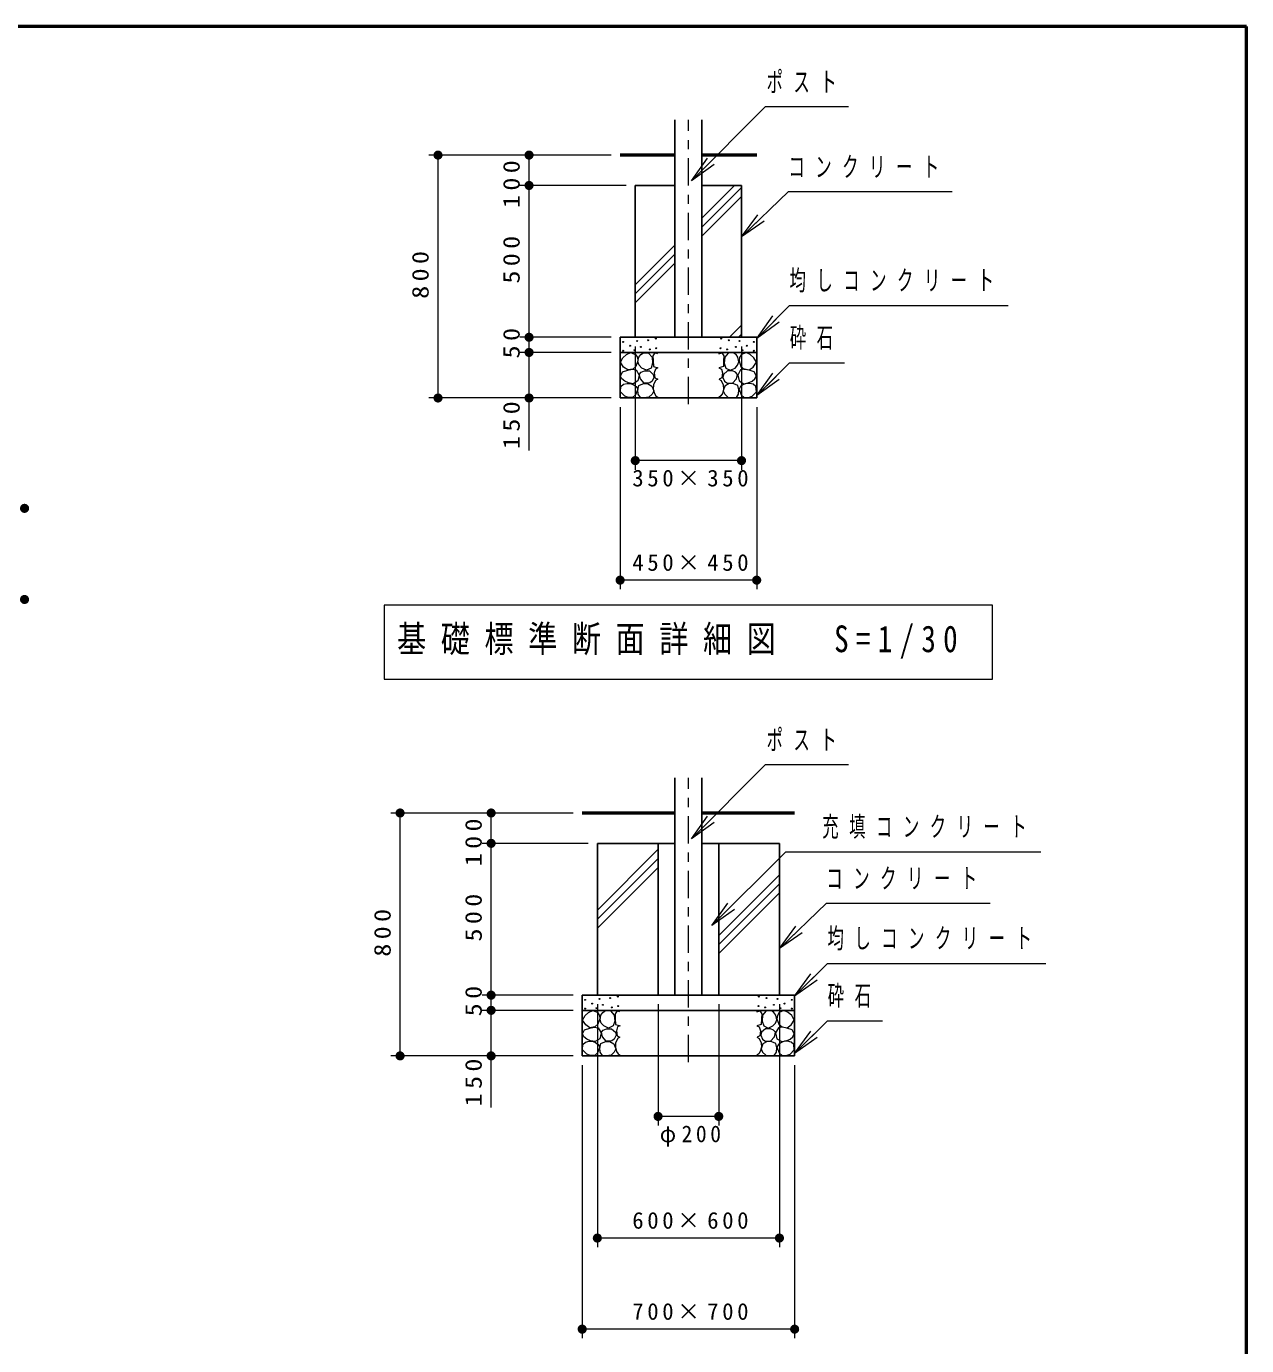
# Model space of a CAD drawing. Units: millimetres on the paper, with parts at other scales. Extents: x -385 to 0, y -594 to 267.
# Drawn here: x -134 to 0, y -471.8 to -327 of the extents above; entities that cross this region are included whole.
import ezdxf

# ---------------------------------------------------------------- set-up
doc = ezdxf.new("R2010")
doc.units = ezdxf.units.MM
doc.linetypes.add('USER2', pattern=[6, 3, -1, 1, -1])
for name, color, linetype, lineweight in [('1_30', 7, 'Continuous', 13), ('1_60', 2, 'Continuous', 25), ('LY_3', 7, 'Continuous', 13)]:
    doc.layers.add(name, color=color, linetype=linetype, lineweight=lineweight)
doc.styles.add('ＭＳ ゴシック', font='')
doc.styles.get('ＭＳ ゴシック').set_extended_font_data('MS Gothic')

# ---------------------------------------------------------------- blocks, each defined once
blk = doc.blocks.new('filled_dot')
at = {"color": 0, "linetype": 'Continuous', "lineweight": -2, "const_width": 1.25}
blk.add_lwpolyline([(-0.625, 0, 1), (0.625, 0, 1)], format="xyb", close=True, dxfattribs=at)

msp = doc.modelspace()

# ---------------------------------------------------------------- linework, layer by layer
at = {"layer": '1_30', "lineweight": 25}
for p, q in [((-62.795, -361.131), (-62.795, -337.26)), ((-59.825, -361.131), (-59.825, -337.26)), ((-67.143, -344.465), (-67.143, -361.131)), ((-62.795, -344.465), (-67.143, -344.465)), ((-55.476, -344.465), (-59.825, -344.465)), ((-55.476, -344.465), (-55.476, -361.131)), ((-68.81, -361.131), (-68.81, -367.798)), ((-53.81, -361.131), (-68.81, -361.131)), ((-53.81, -361.131), (-53.81, -367.798)), ((-53.81, -362.798), (-68.81, -362.798)), ((-53.81, -367.798), (-68.81, -367.798)), ((-62.795, -433.361), (-62.795, -409.49)), ((-59.825, -433.361), (-59.825, -409.49)), ((-62.795, -416.695), (-71.31, -416.695)), ((-71.31, -416.695), (-71.31, -433.361)), ((-64.643, -416.695), (-64.643, -433.361)), ((-51.31, -416.695), (-59.825, -416.695)), ((-57.976, -416.695), (-57.976, -433.361)), ((-51.31, -416.695), (-51.31, -433.361)), ((-49.643, -433.361), (-72.976, -433.361)), ((-72.976, -433.361), (-72.976, -440.028)), ((-49.643, -433.361), (-49.643, -440.028)), ((-49.643, -435.028), (-72.976, -435.028)), ((-49.643, -440.028), (-72.976, -440.028))]:
    msp.add_line(p, q, dxfattribs=at)
at = {"layer": '1_30', "linetype": 'USER2'}
for p, q in [((-61.31, -368.48), (-61.31, -337.26)), ((-61.31, -440.71), (-61.31, -409.49))]:
    msp.add_line(p, q, dxfattribs=at)
at = {"layer": '1_30'}
for p, q in [((-76.476, -341.131), (-89.81, -341.131)), ((-88.81, -367.798), (-88.81, -341.131)), ((-69.81, -341.131), (-79.81, -341.131)), ((-78.81, -344.465), (-78.81, -341.131)), ((-60.967, -343.949), (-59.2, -341.474)), ((-60.967, -343.949), (-58.846, -341.827)), ((-58.493, -342.181), (-60.967, -343.949)), ((-68.143, -344.465), (-79.81, -344.465)), ((-78.81, -361.131), (-78.81, -344.465)), ((-59.825, -348.041), (-56.248, -344.465)), ((-59.825, -349.031), (-55.476, -344.683)), ((-59.825, -350.021), (-55.476, -345.673)), ((-55.476, -350.122), (-53.672, -347.674)), ((-55.476, -350.122), (-53.323, -348.033)), ((-52.975, -348.392), (-55.476, -350.122)), ((-67.143, -355.36), (-62.795, -351.011)), ((-67.143, -356.35), (-62.795, -352.001)), ((-67.143, -357.34), (-62.795, -352.991)), ((-53.81, -361.252), (-52.042, -358.777)), ((-53.81, -361.252), (-51.688, -359.13)), ((-56.793, -361.131), (-55.476, -359.815)), ((-51.335, -359.484), (-53.81, -361.252)), ((-69.81, -361.131), (-79.81, -361.131)), ((-78.81, -362.798), (-78.81, -361.131)), ((-68.81, -361.131), (-68.81, -367.798)), ((-55.803, -361.131), (-55.476, -360.805)), ((-53.81, -361.131), (-53.81, -367.798)), ((-69.81, -362.798), (-79.81, -362.798)), ((-78.81, -373.546), (-78.81, -362.798)), ((-67.143, -362.131), (-67.143, -375.672)), ((-55.476, -362.131), (-55.476, -375.672)), ((-53.81, -367.542), (-52.042, -365.067)), ((-53.81, -367.542), (-51.688, -365.421)), ((-51.335, -365.775), (-53.81, -367.542)), ((-76.476, -367.798), (-89.81, -367.798)), ((-69.81, -367.798), (-79.81, -367.798)), ((-68.81, -368.798), (-68.81, -388.798)), ((-53.81, -368.798), (-53.81, -388.798)), ((-55.476, -374.672), (-67.143, -374.672)), ((-53.81, -387.798), (-68.81, -387.798)), ((-94.71, -390.528), (-94.71, -398.661)), ((-27.91, -390.528), (-94.71, -390.528)), ((-27.91, -398.661), (-27.91, -390.528)), ((-94.71, -398.661), (-27.91, -398.661)), ((-80.643, -413.361), (-93.976, -413.361)), ((-92.976, -440.028), (-92.976, -413.361)), ((-73.976, -413.361), (-83.976, -413.361)), ((-82.976, -416.695), (-82.976, -413.361)), ((-60.967, -416.179), (-59.2, -413.704)), ((-60.967, -416.179), (-58.846, -414.057)), ((-58.493, -414.411), (-60.967, -416.179)), ((-72.31, -416.695), (-83.976, -416.695)), ((-82.976, -433.361), (-82.976, -416.695)), ((-71.31, -424.015), (-64.643, -417.348)), ((-71.31, -425.004), (-64.643, -418.338)), ((-71.31, -425.994), (-64.643, -419.328)), ((-57.976, -426.803), (-51.31, -420.137)), ((-57.976, -427.793), (-51.31, -421.127)), ((-57.976, -428.783), (-51.31, -422.116)), ((-58.728, -425.723), (-56.961, -423.248)), ((-58.728, -425.723), (-56.607, -423.601)), ((-56.253, -423.955), (-58.728, -425.723)), ((-51.31, -428.243), (-49.505, -425.795)), ((-51.31, -428.243), (-49.157, -426.154)), ((-48.809, -426.512), (-51.31, -428.243)), ((-49.643, -433.481), (-47.875, -431.007)), ((-49.643, -433.481), (-47.522, -431.36)), ((-47.168, -431.714), (-49.643, -433.481)), ((-73.976, -433.361), (-83.976, -433.361)), ((-82.976, -435.028), (-82.976, -433.361)), ((-72.976, -433.361), (-72.976, -440.028)), ((-71.31, -434.361), (-71.31, -461.028)), ((-64.643, -434.361), (-64.643, -447.669)), ((-57.976, -434.361), (-57.976, -447.669)), ((-51.31, -434.361), (-51.31, -461.028)), ((-49.643, -433.361), (-49.643, -440.028)), ((-73.976, -435.028), (-83.976, -435.028)), ((-82.976, -445.709), (-82.976, -435.028)), ((-49.643, -439.772), (-47.875, -437.297)), ((-49.643, -439.772), (-47.522, -437.651)), ((-47.168, -438.005), (-49.643, -439.772)), ((-80.643, -440.028), (-93.976, -440.028)), ((-73.976, -440.028), (-83.976, -440.028)), ((-72.976, -441.028), (-72.976, -471.028)), ((-49.643, -441.028), (-49.643, -471.028)), ((-57.976, -446.669), (-64.643, -446.669)), ((-51.31, -460.028), (-71.31, -460.028)), ((-49.643, -470.028), (-72.976, -470.028))]:
    msp.add_line(p, q, dxfattribs=at)
at = {"layer": '1_30', "lineweight": 50}
for p, q in [((-62.795, -341.131), (-68.81, -341.131)), ((-53.81, -341.131), (-59.825, -341.131)), ((-62.795, -413.361), (-72.976, -413.361)), ((-49.643, -413.361), (-59.825, -413.361))]:
    msp.add_line(p, q, dxfattribs=at)
at = {"layer": '1_30'}
for points in [[(-60.967, -343.949), (-52.827, -335.808), (-43.727, -335.808)], [(-55.476, -350.122), (-50.327, -345.125), (-32.327, -345.125)], [(-53.81, -361.252), (-50.204, -357.646), (-26.204, -357.646)], [(-64.667, -362.942), (-64.981, -362.833), (-65.198, -363.171), (-65.174, -363.714), (-65.15, -364.342), (-64.655, -364.487)], [(-57.952, -362.942), (-57.638, -362.833), (-57.421, -363.171), (-57.445, -363.714), (-57.469, -364.342), (-57.964, -364.487)], [(-64.667, -364.499), (-64.933, -364.62), (-65.053, -365.054), (-64.981, -365.598), (-64.679, -365.743)], [(-57.952, -364.499), (-57.687, -364.62), (-57.566, -365.054), (-57.638, -365.598), (-57.94, -365.743)], [(-53.81, -367.542), (-50.204, -363.936), (-44.174, -363.936)], [(-64.667, -365.743), (-64.909, -365.887), (-65.138, -366.346), (-65.162, -366.829), (-65.041, -367.312), (-64.872, -367.578), (-64.643, -367.735)], [(-57.952, -365.743), (-57.711, -365.887), (-57.481, -366.346), (-57.457, -366.829), (-57.578, -367.312), (-57.747, -367.578), (-57.976, -367.735)], [(-60.967, -416.179), (-52.827, -408.038), (-43.727, -408.038)], [(-58.728, -425.723), (-50.627, -417.621), (-22.612, -417.621)], [(-51.31, -428.243), (-46.16, -423.245), (-28.16, -423.245)], [(-49.643, -433.481), (-46.037, -429.875), (-22.037, -429.875)], [(-68.834, -435.172), (-69.148, -435.063), (-69.365, -435.401), (-69.341, -435.944), (-69.317, -436.572), (-68.822, -436.717)], [(-53.786, -435.172), (-53.472, -435.063), (-53.254, -435.401), (-53.278, -435.944), (-53.303, -436.572), (-53.798, -436.717)], [(-68.834, -436.729), (-69.099, -436.85), (-69.22, -437.284), (-69.148, -437.828), (-68.846, -437.973)], [(-53.786, -436.729), (-53.52, -436.85), (-53.399, -437.284), (-53.472, -437.828), (-53.773, -437.973)], [(-49.643, -439.772), (-46.037, -436.166), (-40.008, -436.166)], [(-68.834, -437.973), (-69.075, -438.117), (-69.305, -438.576), (-69.329, -439.059), (-69.208, -439.542), (-69.039, -439.808), (-68.81, -439.965)], [(-53.786, -437.973), (-53.544, -438.117), (-53.315, -438.576), (-53.291, -439.059), (-53.411, -439.542), (-53.58, -439.808), (-53.81, -439.965)]]:
    msp.add_lwpolyline(points, dxfattribs=at)
for points in [[(-67.979, -364.704), (-68.426, -364.402), (-68.776, -363.859), (-68.498, -363.376), (-68.1, -363.038), (-67.641, -362.821), (-67.098, -363.05), (-66.918, -363.358), (-66.869, -363.714), (-67.074, -364.33), (-67.424, -364.62)], [(-65.913, -364.743), (-66.431, -364.513), (-66.711, -364.211), (-66.848, -363.837), (-66.747, -363.334), (-66.541, -363.029), (-66.244, -362.831), (-65.683, -362.86), (-65.295, -363.32), (-65.238, -363.967), (-65.41, -364.513)], [(-56.706, -364.743), (-56.188, -364.513), (-55.909, -364.211), (-55.771, -363.837), (-55.872, -363.334), (-56.079, -363.029), (-56.375, -362.831), (-56.936, -362.86), (-57.324, -363.32), (-57.382, -363.967), (-57.209, -364.513)], [(-54.64, -364.704), (-54.193, -364.402), (-53.843, -363.859), (-54.121, -363.376), (-54.519, -363.038), (-54.978, -362.821), (-55.521, -363.05), (-55.701, -363.358), (-55.751, -363.714), (-55.546, -364.33), (-55.195, -364.62)], [(-67.883, -366.129), (-68.305, -365.948), (-68.619, -365.708), (-68.776, -365.392), (-68.547, -364.934), (-67.967, -364.741), (-67.478, -364.65), (-67.05, -364.716), (-66.724, -365.284), (-66.869, -365.924), (-67.388, -366.226)], [(-66.158, -366.181), (-66.589, -365.707), (-66.704, -365.203), (-66.491, -364.966), (-66.143, -364.83), (-65.597, -364.83), (-65.166, -365.203), (-65.094, -365.534), (-65.281, -365.951), (-65.539, -366.152)], [(-56.462, -366.181), (-56.03, -365.707), (-55.915, -365.203), (-56.128, -364.966), (-56.476, -364.83), (-57.022, -364.83), (-57.454, -365.203), (-57.526, -365.534), (-57.339, -365.951), (-57.08, -366.152)], [(-54.737, -366.129), (-54.314, -365.948), (-54, -365.708), (-53.843, -365.392), (-54.073, -364.934), (-54.652, -364.741), (-55.142, -364.65), (-55.57, -364.716), (-55.896, -365.284), (-55.751, -365.924), (-55.232, -366.226)], [(-67.895, -367.759), (-68.305, -367.59), (-68.776, -367.119), (-68.728, -366.551), (-68.433, -366.298), (-68.04, -366.189), (-67.696, -366.199), (-67.364, -366.31), (-67.041, -366.537), (-66.869, -366.841), (-67.122, -367.457), (-67.436, -367.747)], [(-66.862, -366.9), (-66.747, -366.44), (-66.316, -366.253), (-65.784, -366.224), (-65.324, -366.483), (-65.122, -367.015), (-65.295, -367.389), (-65.64, -367.705), (-66.187, -367.777), (-66.575, -367.749), (-66.822, -367.394)], [(-55.757, -366.9), (-55.872, -366.44), (-56.303, -366.253), (-56.835, -366.224), (-57.296, -366.483), (-57.497, -367.015), (-57.324, -367.389), (-56.979, -367.705), (-56.433, -367.777), (-56.045, -367.749), (-55.797, -367.394)], [(-54.725, -367.759), (-54.314, -367.59), (-53.843, -367.119), (-53.892, -366.551), (-54.186, -366.298), (-54.58, -366.189), (-54.924, -366.199), (-55.256, -366.31), (-55.579, -366.537), (-55.751, -366.841), (-55.497, -367.457), (-55.183, -367.747)], [(-72.146, -436.934), (-72.593, -436.632), (-72.943, -436.089), (-72.665, -435.606), (-72.267, -435.268), (-71.808, -435.051), (-71.265, -435.28), (-71.085, -435.588), (-71.035, -435.944), (-71.24, -436.56), (-71.591, -436.85)], [(-70.08, -436.973), (-70.598, -436.743), (-70.877, -436.441), (-71.015, -436.067), (-70.914, -435.564), (-70.707, -435.259), (-70.411, -435.061), (-69.85, -435.089), (-69.462, -435.55), (-69.404, -436.197), (-69.577, -436.743)], [(-52.539, -436.973), (-52.022, -436.743), (-51.742, -436.441), (-51.605, -436.067), (-51.705, -435.564), (-51.912, -435.259), (-52.209, -435.061), (-52.769, -435.089), (-53.158, -435.55), (-53.215, -436.197), (-53.043, -436.743)], [(-50.473, -436.934), (-50.027, -436.632), (-49.677, -436.089), (-49.954, -435.606), (-50.353, -435.268), (-50.811, -435.051), (-51.355, -435.28), (-51.534, -435.588), (-51.584, -435.944), (-51.379, -436.56), (-51.029, -436.85)], [(-72.049, -438.359), (-72.472, -438.178), (-72.786, -437.938), (-72.943, -437.622), (-72.713, -437.164), (-72.134, -436.97), (-71.644, -436.88), (-71.216, -436.946), (-70.89, -437.514), (-71.035, -438.154), (-71.554, -438.455)], [(-70.324, -438.411), (-70.756, -437.937), (-70.871, -437.433), (-70.658, -437.196), (-70.31, -437.059), (-69.764, -437.059), (-69.332, -437.433), (-69.26, -437.764), (-69.447, -438.181), (-69.706, -438.382)], [(-52.295, -438.411), (-51.863, -437.937), (-51.748, -437.433), (-51.961, -437.196), (-52.309, -437.059), (-52.856, -437.059), (-53.287, -437.433), (-53.359, -437.764), (-53.172, -438.181), (-52.913, -438.382)], [(-50.57, -438.359), (-50.147, -438.178), (-49.833, -437.938), (-49.677, -437.622), (-49.906, -437.164), (-50.485, -436.97), (-50.975, -436.88), (-51.403, -436.946), (-51.729, -437.514), (-51.584, -438.154), (-51.065, -438.455)], [(-72.061, -439.989), (-72.472, -439.82), (-72.943, -439.349), (-72.894, -438.781), (-72.6, -438.528), (-72.206, -438.419), (-71.862, -438.429), (-71.53, -438.54), (-71.207, -438.766), (-71.035, -439.071), (-71.289, -439.687), (-71.603, -439.977)], [(-71.029, -439.13), (-70.914, -438.67), (-70.483, -438.483), (-69.951, -438.454), (-69.49, -438.713), (-69.289, -439.245), (-69.462, -439.619), (-69.807, -439.935), (-70.353, -440.007), (-70.741, -439.979), (-70.989, -439.624)], [(-51.59, -439.13), (-51.705, -438.67), (-52.137, -438.483), (-52.669, -438.454), (-53.129, -438.713), (-53.33, -439.245), (-53.158, -439.619), (-52.813, -439.935), (-52.266, -440.007), (-51.878, -439.979), (-51.63, -439.624)], [(-50.558, -439.989), (-50.147, -439.82), (-49.677, -439.349), (-49.725, -438.781), (-50.019, -438.528), (-50.413, -438.419), (-50.757, -438.429), (-51.089, -438.54), (-51.412, -438.766), (-51.584, -439.071), (-51.331, -439.687), (-51.017, -439.977)]]:
    msp.add_lwpolyline(points, close=True, dxfattribs=at)
for centre in [(-68.487, -361.644), (-67.713, -362.057), (-66.921, -361.541), (-65.734, -361.455), (-64.89, -361.282), (-57.729, -361.282), (-56.886, -361.455), (-55.698, -361.541), (-54.907, -362.057), (-54.132, -361.644), (-68.487, -362.607), (-67.248, -362.556), (-66.525, -362.194), (-65.562, -362.47), (-64.839, -362.332), (-57.78, -362.332), (-57.058, -362.47), (-56.094, -362.194), (-55.371, -362.556), (-54.132, -362.607), (-72.654, -433.874), (-71.879, -434.287), (-71.088, -433.771), (-70.692, -434.424), (-69.9, -433.685), (-69.057, -433.512), (-53.562, -433.512), (-52.719, -433.685), (-51.927, -434.424), (-51.532, -433.771), (-50.74, -434.287), (-49.966, -433.874), (-72.654, -434.837), (-71.415, -434.786), (-69.728, -434.7), (-69.006, -434.562), (-53.614, -434.562), (-52.891, -434.7), (-51.205, -434.786), (-49.966, -434.837)]:
    msp.add_circle(centre, 0.0516, dxfattribs=at)
at = {"layer": 'LY_3', "lineweight": 50}
for p, q in [((0, -327), (-385, -327)), ((0, -594), (0, -327))]:
    msp.add_line(p, q, dxfattribs=at)

# ---------------------------------------------------------------- block references
at = {"layer": '1_30', "xscale": 0.4, "yscale": 0.4}
for p, rotation in [((-88.81, -341.131), 270), ((-78.81, -341.131), 270), ((-78.81, -344.465), 270), ((-78.81, -344.465), 90), ((-78.81, -361.131), 270), ((-78.81, -361.131), 90), ((-78.81, -362.798), 270), ((-78.81, -362.798), 90), ((-88.81, -367.798), 90), ((-78.81, -367.798), 90), ((-55.476, -374.672), 180), ((-53.81, -387.798), 180), ((-92.976, -413.361), 270), ((-82.976, -413.361), 270), ((-82.976, -416.695), 90), ((-82.976, -416.695), 270), ((-82.976, -433.361), 90), ((-82.976, -433.361), 270), ((-82.976, -435.028), 90), ((-82.976, -435.028), 270), ((-92.976, -440.028), 90), ((-82.976, -440.028), 90), ((-57.976, -446.669), 180), ((-51.31, -460.028), 180), ((-49.643, -470.028), 180)]:
    msp.add_blockref('filled_dot', p, dxfattribs=dict(at, rotation=rotation))
for p in [(-67.143, -374.672), (-68.81, -387.798), (-64.643, -446.669), (-71.31, -460.028), (-72.976, -470.028)]:
    msp.add_blockref('filled_dot', p, dxfattribs=at)
at = {"layer": '1_60', "color": 7, "lineweight": 13, "xscale": 0.4, "yscale": 0.4, "rotation": 180}
for p in [(-134.22, -379.915), (-134.22, -389.915)]:
    msp.add_blockref('filled_dot', p, dxfattribs=at)

# ---------------------------------------------------------------- texts
at = {"layer": '1_30', "style": 'ＭＳ ゴシック'}
for s, insert, char_height, attachment_point in [('\\T1.64;\\W0.6;ポスト', (-52.727, -333.158), 2.199, 4), ('\\T1.64;\\W0.6;コンクリート', (-50.327, -342.475), 2.199, 4), ('\\T1.64;\\W0.6;均しコンクリート', (-50.204, -354.996), 2.199, 4), ('\\T1.64;\\W0.6;砕石', (-50.174, -361.286), 2.199, 4), ('\\T1.32;350×350', (-60.885, -375.672), 1.833, 2), ('\\T1.32;450×450', (-60.885, -386.798), 1.833, 8), ('\\T1.5;\\W0.8;基礎標準断面詳細図\u3000S=1/30', (-93.31, -394.594), 2.933, 4), ('\\T1.64;\\W0.6;ポスト', (-52.727, -405.388), 2.199, 4), ('\\T1.64;\\W0.6;充填コンクリート', (-46.612, -414.971), 2.199, 4), ('\\T1.64;\\W0.6;コンクリート', (-46.16, -420.595), 2.199, 4), ('\\T1.64;\\W0.6;均しコンクリート', (-46.037, -427.225), 2.199, 4), ('\\T1.64;\\W0.6;砕石', (-46.008, -433.516), 2.199, 4), ('\\T1.33;\\W0.95;φ200', (-60.898, -447.669), 1.833, 2), ('\\T1.32;600×600', (-60.89, -459.028), 1.833, 8), ('\\T1.32;700×700', (-60.89, -469.028), 1.833, 8)]:
    msp.add_mtext(s, dxfattribs=dict(at, insert=insert, char_height=char_height, attachment_point=attachment_point))
at = {"layer": '1_30', "char_height": 1.833, "attachment_point": 8, "rotation": 90, "style": 'ＭＳ ゴシック'}
for s, insert in [('\\T1.33;\\W1.15;100', (-79.81, -344.083)), ('\\T1.33;\\W1.15;500', (-79.81, -352.381)), ('\\T1.33;\\W1.15;800', (-89.81, -354.048)), ('\\T1.34;\\W1.15;50', (-79.81, -361.537)), ('\\T1.33;\\W1.15;150', (-79.81, -370.546)), ('\\T1.33;\\W1.15;100', (-83.976, -416.347)), ('\\T1.33;\\W1.15;500', (-83.976, -424.611)), ('\\T1.33;\\W1.15;800', (-93.976, -426.278)), ('\\T1.34;\\W1.15;50', (-83.976, -433.767)), ('\\T1.33;\\W1.15;150', (-83.976, -442.709))]:
    msp.add_mtext(s, dxfattribs=dict(at, insert=insert))

doc.saveas('drawing.dxf')
